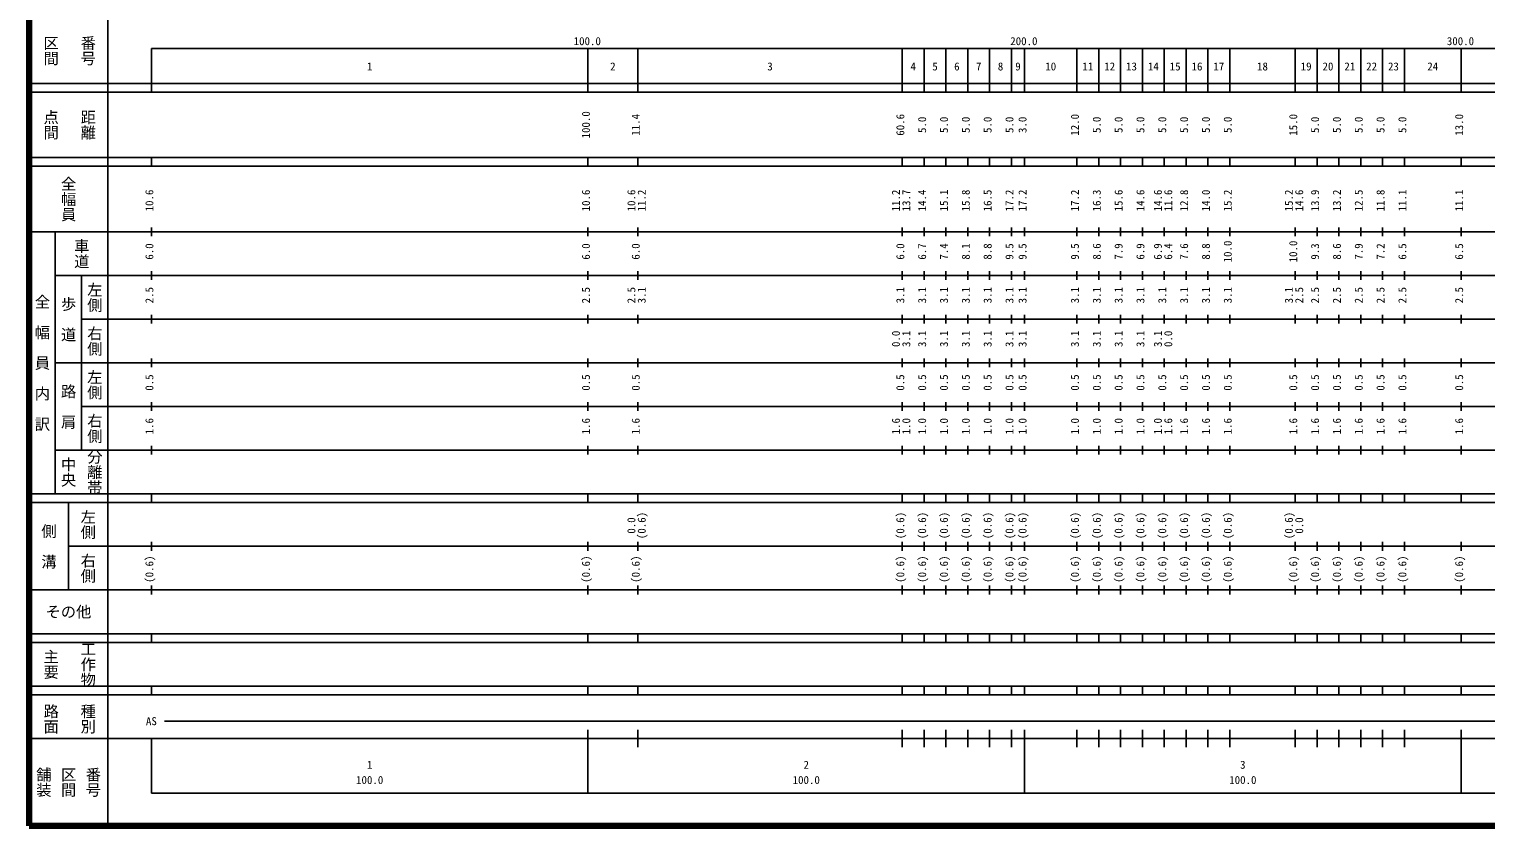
# Model space of a CAD drawing. Units: millimetres on the paper, enlarged 1000 times. Extents: x 40000 to 680000, y 20000 to 380000.
# Drawn here: x 40000 to 373665, y 20000 to 202409 of the extents above; entities that cross this region are included whole.
import ezdxf
from ezdxf.enums import TextEntityAlignment as Align

# ---------------------------------------------------------------- set-up
doc = ezdxf.new("R2010")
doc.units = ezdxf.units.MM
doc.header["$LTSCALE"] = 1000
doc.layers.add('M-TTL', color=2, linetype='Continuous', lineweight=140)
doc.layers.add('M-TTL-BAND', color=7, linetype='Continuous', lineweight=25)
doc.styles.add('@ＭＳ ゴシック', font='')
doc.styles.add('ＭＳ ゴシック', font='')
doc.styles.get('@ＭＳ ゴシック').set_extended_font_data('@MS Gothic')
doc.styles.get('ＭＳ ゴシック').set_extended_font_data('MS Gothic')

msp = doc.modelspace()

# ---------------------------------------------------------------- linework, layer by layer
at = {"layer": 'M-TTL'}
for p, q in [((40000, 380000), (40000, 20000)), ((40000, 20000), (680000, 20000))]:
    msp.add_line(p, q, dxfattribs=at)
at = {"layer": 'M-TTL-BAND'}
for p, q in [((58000, 370000), (58000, 20000)), ((68000, 198000), (579000, 198000)), ((68000, 198000), (68000, 188000)), ((168000, 188000), (168000, 198000)), ((179400, 188000), (179400, 198000)), ((240000, 188000), (240000, 198000)), ((245000, 188000), (245000, 198000)), ((250000, 188000), (250000, 198000)), ((255000, 188000), (255000, 198000)), ((260000, 188000), (260000, 198000)), ((265000, 188000), (265000, 198000)), ((268000, 188000), (268000, 198000)), ((280000, 188000), (280000, 198000)), ((285000, 188000), (285000, 198000)), ((290000, 188000), (290000, 198000)), ((295000, 188000), (295000, 198000)), ((300000, 188000), (300000, 198000)), ((305000, 188000), (305000, 198000)), ((310000, 188000), (310000, 198000)), ((315000, 188000), (315000, 198000)), ((330000, 188000), (330000, 198000)), ((335000, 188000), (335000, 198000)), ((340000, 188000), (340000, 198000)), ((345000, 188000), (345000, 198000)), ((350000, 188000), (350000, 198000)), ((355000, 188000), (355000, 198000)), ((368000, 188000), (368000, 198000)), ((40000, 190000), (579000, 190000)), ((40000, 188000), (579000, 188000)), ((40000, 173000), (579000, 173000)), ((40000, 171000), (579000, 171000)), ((68000, 171000), (68000, 173000)), ((168000, 171000), (168000, 173000)), ((179400, 171000), (179400, 173000)), ((240000, 171000), (240000, 173000)), ((245000, 171000), (245000, 173000)), ((250000, 171000), (250000, 173000)), ((255000, 171000), (255000, 173000)), ((260000, 171000), (260000, 173000)), ((265000, 171000), (265000, 173000)), ((268000, 171000), (268000, 173000)), ((280000, 171000), (280000, 173000)), ((285000, 171000), (285000, 173000)), ((290000, 171000), (290000, 173000)), ((295000, 171000), (295000, 173000)), ((300000, 171000), (300000, 173000)), ((305000, 171000), (305000, 173000)), ((310000, 171000), (310000, 173000)), ((315000, 171000), (315000, 173000)), ((330000, 171000), (330000, 173000)), ((335000, 171000), (335000, 173000)), ((340000, 171000), (340000, 173000)), ((345000, 171000), (345000, 173000)), ((350000, 171000), (350000, 173000)), ((355000, 171000), (355000, 173000)), ((368000, 171000), (368000, 173000)), ((68000, 155000), (68000, 157000)), ((168000, 155000), (168000, 157000)), ((179400, 155000), (179400, 157000)), ((240000, 155000), (240000, 157000)), ((245000, 155000), (245000, 157000)), ((250000, 155000), (250000, 157000)), ((255000, 155000), (255000, 157000)), ((260000, 155000), (260000, 157000)), ((265000, 155000), (265000, 157000)), ((268000, 155000), (268000, 157000)), ((280000, 155000), (280000, 157000)), ((285000, 155000), (285000, 157000)), ((290000, 155000), (290000, 157000)), ((295000, 155000), (295000, 157000)), ((300000, 155000), (300000, 157000)), ((305000, 155000), (305000, 157000)), ((310000, 155000), (310000, 157000)), ((315000, 155000), (315000, 157000)), ((330000, 155000), (330000, 157000)), ((335000, 155000), (335000, 157000)), ((340000, 155000), (340000, 157000)), ((345000, 155000), (345000, 157000)), ((350000, 155000), (350000, 157000)), ((355000, 155000), (355000, 157000)), ((368000, 155000), (368000, 157000)), ((40000, 156000), (579000, 156000)), ((46000, 96000), (46000, 156000)), ((68000, 145000), (68000, 147000)), ((168000, 145000), (168000, 147000)), ((179400, 145000), (179400, 147000)), ((240000, 145000), (240000, 147000)), ((245000, 145000), (245000, 147000)), ((250000, 145000), (250000, 147000)), ((255000, 145000), (255000, 147000)), ((260000, 145000), (260000, 147000)), ((265000, 145000), (265000, 147000)), ((268000, 145000), (268000, 147000)), ((280000, 145000), (280000, 147000)), ((285000, 145000), (285000, 147000)), ((290000, 145000), (290000, 147000)), ((295000, 145000), (295000, 147000)), ((300000, 145000), (300000, 147000)), ((305000, 145000), (305000, 147000)), ((310000, 145000), (310000, 147000)), ((315000, 145000), (315000, 147000)), ((330000, 145000), (330000, 147000)), ((335000, 145000), (335000, 147000)), ((340000, 145000), (340000, 147000)), ((345000, 145000), (345000, 147000)), ((350000, 145000), (350000, 147000)), ((355000, 145000), (355000, 147000)), ((368000, 145000), (368000, 147000)), ((46000, 146000), (579000, 146000)), ((52000, 146000), (52000, 106000)), ((68000, 135000), (68000, 137000)), ((168000, 135000), (168000, 137000)), ((179400, 135000), (179400, 137000)), ((240000, 135000), (240000, 137000)), ((245000, 135000), (245000, 137000)), ((250000, 135000), (250000, 137000)), ((255000, 135000), (255000, 137000)), ((260000, 135000), (260000, 137000)), ((265000, 135000), (265000, 137000)), ((268000, 135000), (268000, 137000)), ((280000, 135000), (280000, 137000)), ((285000, 135000), (285000, 137000)), ((290000, 135000), (290000, 137000)), ((295000, 135000), (295000, 137000)), ((300000, 135000), (300000, 137000)), ((305000, 135000), (305000, 137000)), ((310000, 135000), (310000, 137000)), ((315000, 135000), (315000, 137000)), ((330000, 135000), (330000, 137000)), ((335000, 135000), (335000, 137000)), ((340000, 135000), (340000, 137000)), ((345000, 135000), (345000, 137000)), ((350000, 135000), (350000, 137000)), ((355000, 135000), (355000, 137000)), ((368000, 135000), (368000, 137000)), ((52000, 136000), (579000, 136000)), ((68000, 125000), (68000, 127000)), ((168000, 125000), (168000, 127000)), ((179400, 125000), (179400, 127000)), ((240000, 125000), (240000, 127000)), ((245000, 125000), (245000, 127000)), ((250000, 125000), (250000, 127000)), ((255000, 125000), (255000, 127000)), ((260000, 125000), (260000, 127000)), ((265000, 125000), (265000, 127000)), ((268000, 125000), (268000, 127000)), ((280000, 125000), (280000, 127000)), ((285000, 125000), (285000, 127000)), ((290000, 125000), (290000, 127000)), ((295000, 125000), (295000, 127000)), ((300000, 125000), (300000, 127000)), ((305000, 125000), (305000, 127000)), ((310000, 125000), (310000, 127000)), ((315000, 125000), (315000, 127000)), ((330000, 125000), (330000, 127000)), ((335000, 125000), (335000, 127000)), ((340000, 125000), (340000, 127000)), ((345000, 125000), (345000, 127000)), ((350000, 125000), (350000, 127000)), ((355000, 125000), (355000, 127000)), ((368000, 125000), (368000, 127000)), ((46000, 126000), (579000, 126000)), ((68000, 115000), (68000, 117000)), ((168000, 115000), (168000, 117000)), ((179400, 115000), (179400, 117000)), ((240000, 115000), (240000, 117000)), ((245000, 115000), (245000, 117000)), ((250000, 115000), (250000, 117000)), ((255000, 115000), (255000, 117000)), ((260000, 115000), (260000, 117000)), ((265000, 115000), (265000, 117000)), ((268000, 115000), (268000, 117000)), ((280000, 115000), (280000, 117000)), ((285000, 115000), (285000, 117000)), ((290000, 115000), (290000, 117000)), ((295000, 115000), (295000, 117000)), ((300000, 115000), (300000, 117000)), ((305000, 115000), (305000, 117000)), ((310000, 115000), (310000, 117000)), ((315000, 115000), (315000, 117000)), ((330000, 115000), (330000, 117000)), ((335000, 115000), (335000, 117000)), ((340000, 115000), (340000, 117000)), ((345000, 115000), (345000, 117000)), ((350000, 115000), (350000, 117000)), ((355000, 115000), (355000, 117000)), ((368000, 115000), (368000, 117000)), ((52000, 116000), (579000, 116000)), ((68000, 105000), (68000, 107000)), ((168000, 105000), (168000, 107000)), ((179400, 105000), (179400, 107000)), ((240000, 105000), (240000, 107000)), ((245000, 105000), (245000, 107000)), ((250000, 105000), (250000, 107000)), ((255000, 105000), (255000, 107000)), ((260000, 105000), (260000, 107000)), ((265000, 105000), (265000, 107000)), ((268000, 105000), (268000, 107000)), ((280000, 105000), (280000, 107000)), ((285000, 105000), (285000, 107000)), ((290000, 105000), (290000, 107000)), ((295000, 105000), (295000, 107000)), ((300000, 105000), (300000, 107000)), ((305000, 105000), (305000, 107000)), ((310000, 105000), (310000, 107000)), ((315000, 105000), (315000, 107000)), ((330000, 105000), (330000, 107000)), ((335000, 105000), (335000, 107000)), ((340000, 105000), (340000, 107000)), ((345000, 105000), (345000, 107000)), ((350000, 105000), (350000, 107000)), ((355000, 105000), (355000, 107000)), ((368000, 105000), (368000, 107000)), ((46000, 106000), (579000, 106000)), ((40000, 96000), (579000, 96000)), ((40000, 94000), (579000, 94000)), ((49000, 94000), (49000, 74000)), ((68000, 94000), (68000, 96000)), ((168000, 94000), (168000, 96000)), ((179400, 94000), (179400, 96000)), ((240000, 94000), (240000, 96000)), ((245000, 94000), (245000, 96000)), ((250000, 94000), (250000, 96000)), ((255000, 94000), (255000, 96000)), ((260000, 94000), (260000, 96000)), ((265000, 94000), (265000, 96000)), ((268000, 94000), (268000, 96000)), ((280000, 94000), (280000, 96000)), ((285000, 94000), (285000, 96000)), ((290000, 94000), (290000, 96000)), ((295000, 94000), (295000, 96000)), ((300000, 94000), (300000, 96000)), ((305000, 94000), (305000, 96000)), ((310000, 94000), (310000, 96000)), ((315000, 94000), (315000, 96000)), ((330000, 94000), (330000, 96000)), ((335000, 94000), (335000, 96000)), ((340000, 94000), (340000, 96000)), ((345000, 94000), (345000, 96000)), ((350000, 94000), (350000, 96000)), ((355000, 94000), (355000, 96000)), ((368000, 94000), (368000, 96000)), ((49000, 84000), (579000, 84000)), ((68000, 83000), (68000, 85000)), ((168000, 83000), (168000, 85000)), ((179400, 83000), (179400, 85000)), ((240000, 83000), (240000, 85000)), ((245000, 83000), (245000, 85000)), ((250000, 83000), (250000, 85000)), ((255000, 83000), (255000, 85000)), ((260000, 83000), (260000, 85000)), ((265000, 83000), (265000, 85000)), ((268000, 83000), (268000, 85000)), ((280000, 83000), (280000, 85000)), ((285000, 83000), (285000, 85000)), ((290000, 83000), (290000, 85000)), ((295000, 83000), (295000, 85000)), ((300000, 83000), (300000, 85000)), ((305000, 83000), (305000, 85000)), ((310000, 83000), (310000, 85000)), ((315000, 83000), (315000, 85000)), ((330000, 83000), (330000, 85000)), ((335000, 83000), (335000, 85000)), ((340000, 83000), (340000, 85000)), ((345000, 83000), (345000, 85000)), ((350000, 83000), (350000, 85000)), ((355000, 83000), (355000, 85000)), ((368000, 83000), (368000, 85000)), ((40000, 74000), (579000, 74000)), ((68000, 73000), (68000, 75000)), ((168000, 73000), (168000, 75000)), ((179400, 73000), (179400, 75000)), ((240000, 73000), (240000, 75000)), ((245000, 73000), (245000, 75000)), ((250000, 73000), (250000, 75000)), ((255000, 73000), (255000, 75000)), ((260000, 73000), (260000, 75000)), ((265000, 73000), (265000, 75000)), ((268000, 73000), (268000, 75000)), ((280000, 73000), (280000, 75000)), ((285000, 73000), (285000, 75000)), ((290000, 73000), (290000, 75000)), ((295000, 73000), (295000, 75000)), ((300000, 73000), (300000, 75000)), ((305000, 73000), (305000, 75000)), ((310000, 73000), (310000, 75000)), ((315000, 73000), (315000, 75000)), ((330000, 73000), (330000, 75000)), ((335000, 73000), (335000, 75000)), ((340000, 73000), (340000, 75000)), ((345000, 73000), (345000, 75000)), ((350000, 73000), (350000, 75000)), ((355000, 73000), (355000, 75000)), ((368000, 73000), (368000, 75000)), ((40000, 64000), (579000, 64000)), ((68000, 62000), (68000, 64000)), ((168000, 62000), (168000, 64000)), ((179400, 62000), (179400, 64000)), ((240000, 62000), (240000, 64000)), ((245000, 62000), (245000, 64000)), ((250000, 62000), (250000, 64000)), ((255000, 62000), (255000, 64000)), ((260000, 62000), (260000, 64000)), ((265000, 62000), (265000, 64000)), ((268000, 62000), (268000, 64000)), ((280000, 62000), (280000, 64000)), ((285000, 62000), (285000, 64000)), ((290000, 62000), (290000, 64000)), ((295000, 62000), (295000, 64000)), ((300000, 62000), (300000, 64000)), ((305000, 62000), (305000, 64000)), ((310000, 62000), (310000, 64000)), ((315000, 62000), (315000, 64000)), ((330000, 62000), (330000, 64000)), ((335000, 62000), (335000, 64000)), ((340000, 62000), (340000, 64000)), ((345000, 62000), (345000, 64000)), ((350000, 62000), (350000, 64000)), ((355000, 62000), (355000, 64000)), ((368000, 62000), (368000, 64000)), ((40000, 62000), (579000, 62000)), ((40000, 52000), (579000, 52000)), ((68000, 50000), (68000, 52000)), ((168000, 50000), (168000, 52000)), ((179400, 50000), (179400, 52000)), ((240000, 50000), (240000, 52000)), ((245000, 50000), (245000, 52000)), ((250000, 50000), (250000, 52000)), ((255000, 50000), (255000, 52000)), ((260000, 50000), (260000, 52000)), ((265000, 50000), (265000, 52000)), ((268000, 50000), (268000, 52000)), ((280000, 50000), (280000, 52000)), ((285000, 50000), (285000, 52000)), ((290000, 50000), (290000, 52000)), ((295000, 50000), (295000, 52000)), ((300000, 50000), (300000, 52000)), ((305000, 50000), (305000, 52000)), ((310000, 50000), (310000, 52000)), ((315000, 50000), (315000, 52000)), ((330000, 50000), (330000, 52000)), ((335000, 50000), (335000, 52000)), ((340000, 50000), (340000, 52000)), ((345000, 50000), (345000, 52000)), ((350000, 50000), (350000, 52000)), ((355000, 50000), (355000, 52000)), ((368000, 50000), (368000, 52000)), ((40000, 50000), (579000, 50000)), ((71000, 44000), (475000, 44000)), ((168000, 27500), (168000, 42000)), ((179400, 38000), (179400, 42000)), ((240000, 38000), (240000, 42000)), ((245000, 38000), (245000, 42000)), ((250000, 38000), (250000, 42000)), ((255000, 38000), (255000, 42000)), ((260000, 38000), (260000, 42000)), ((265000, 38000), (265000, 42000)), ((268000, 27500), (268000, 42000)), ((280000, 38000), (280000, 42000)), ((285000, 38000), (285000, 42000)), ((290000, 38000), (290000, 42000)), ((295000, 38000), (295000, 42000)), ((300000, 38000), (300000, 42000)), ((305000, 38000), (305000, 42000)), ((310000, 38000), (310000, 42000)), ((315000, 38000), (315000, 42000)), ((330000, 38000), (330000, 42000)), ((335000, 38000), (335000, 42000)), ((340000, 38000), (340000, 42000)), ((345000, 38000), (345000, 42000)), ((350000, 38000), (350000, 42000)), ((355000, 38000), (355000, 42000)), ((368000, 27500), (368000, 42000)), ((40000, 40000), (579000, 40000)), ((68000, 40000), (68000, 27500)), ((68000, 27500), (579000, 27500))]:
    msp.add_line(p, q, dxfattribs=at)

# ---------------------------------------------------------------- texts
at = {"layer": 'M-TTL-BAND', "style": '@ＭＳ ゴシック'}
for s, p in [('区間', (45000, 197500)), ('番号', (53500, 197500)), ('点間', (45000, 180500)), ('距離', (53500, 180500)), ('全幅員', (49000, 163500)), ('車道', (52000, 151000)), ('左側', (55000, 141000)), ('全\u3000幅\u3000員\u3000内\u3000訳', (43000, 126000)), ('歩\u3000道', (49000, 136000)), ('右側', (55000, 131000)), ('左側', (55000, 121000)), ('路\u3000肩', (49000, 116000)), ('右側', (55000, 111000)), ('中央', (49000, 101000)), ('分離帯', (55000, 101000)), ('左側', (53500, 89000)), ('側\u3000溝', (44500, 84000)), ('右側', (53500, 79000)), ('主要', (45000, 57000)), ('工作物', (53500, 57000)), ('路面', (45000, 44500)), ('種別', (53500, 44500)), ('舗装', (43333, 30000)), ('区間', (49000, 30000)), ('番号', (54667, 30000))]:
    msp.add_text(s, height=2566, rotation=270, dxfattribs=at).set_placement(p, align=Align.MIDDLE_CENTER)
at = {"layer": 'M-TTL-BAND', "style": 'ＭＳ ゴシック'}
for s, p in [('100.0', (167844, 198195)), ('200.0', (267844, 198195)), ('300.0', (367844, 198195)), ('1', (118000, 192405)), ('2', (173700, 192405)), ('3', (209700, 192405)), ('4', (242500, 192405)), ('5', (247500, 192405)), ('6', (252500, 192405)), ('7', (257500, 192405)), ('8', (262500, 192405)), ('9', (266500, 192405)), ('10', (274000, 192405)), ('11', (282500, 192405)), ('12', (287500, 192405)), ('13', (292500, 192405)), ('14', (297500, 192405)), ('15', (302500, 192405)), ('16', (307500, 192405)), ('17', (312500, 192405)), ('18', (322500, 192405)), ('19', (332500, 192405)), ('20', (337500, 192405)), ('21', (342500, 192405)), ('22', (347500, 192405)), ('23', (352500, 192405)), ('24', (361500, 192405)), ('AS', (68000, 42500)), ('1', (118000, 32523)), ('2', (218000, 32523)), ('3', (318000, 32523)), ('100.0', (118000, 29033)), ('100.0', (218000, 29033)), ('100.0', (318000, 29033))]:
    msp.add_text(s, height=1833, dxfattribs=at).set_placement(p, align=Align.BOTTOM_CENTER)
for s, p in [('100.0', (169000, 180500)), ('11.4', (180400, 180500)), ('60.6', (241000, 180500)), ('5.0', (246000, 180500)), ('5.0', (251000, 180500)), ('5.0', (256000, 180500)), ('5.0', (261000, 180500)), ('5.0', (266000, 180500)), ('3.0', (269000, 180500)), ('12.0', (281000, 180500)), ('5.0', (286000, 180500)), ('5.0', (291000, 180500)), ('5.0', (296000, 180500)), ('5.0', (301000, 180500)), ('5.0', (306000, 180500)), ('5.0', (311000, 180500)), ('5.0', (316000, 180500)), ('15.0', (331000, 180500)), ('5.0', (336000, 180500)), ('5.0', (341000, 180500)), ('5.0', (346000, 180500)), ('5.0', (351000, 180500)), ('5.0', (356000, 180500)), ('13.0', (369000, 180500)), ('10.6', (69000, 163174)), ('10.6', (169000, 163174)), ('10.6', (179400, 163174)), ('11.2', (181770, 163174)), ('11.2', (240000, 163174)), ('13.7', (242370, 163174)), ('14.4', (246000, 163174)), ('15.1', (251000, 163174)), ('15.8', (256000, 163174)), ('16.5', (261000, 163174)), ('17.2', (266000, 163174)), ('17.2', (269000, 163174)), ('17.2', (281000, 163174)), ('16.3', (286000, 163174)), ('15.6', (291000, 163174)), ('14.6', (296000, 163174)), ('14.6', (300000, 163174)), ('11.6', (302370, 163174)), ('12.8', (306000, 163174)), ('14.0', (311000, 163174)), ('15.2', (316000, 163174)), ('15.2', (330000, 163174)), ('14.6', (332370, 163174)), ('13.9', (336000, 163174)), ('13.2', (341000, 163174)), ('12.5', (346000, 163174)), ('11.8', (351000, 163174)), ('11.1', (356000, 163174)), ('11.1', (369000, 163174)), ('10.0', (316000, 151500)), ('10.0', (331000, 151500)), ('6.0', (69000, 151500)), ('6.0', (169000, 151500)), ('6.0', (180400, 151500)), ('6.0', (241000, 151500)), ('6.7', (246000, 151500)), ('7.4', (251000, 151500)), ('8.1', (256000, 151500)), ('8.8', (261000, 151500)), ('9.5', (266000, 151500)), ('9.5', (269000, 151500)), ('9.5', (281000, 151500)), ('8.6', (286000, 151500)), ('7.9', (291000, 151500)), ('6.9', (296000, 151500)), ('6.9', (300000, 151500)), ('6.4', (302370, 151500)), ('7.6', (306000, 151500)), ('8.8', (311000, 151500)), ('9.3', (336000, 151500)), ('8.6', (341000, 151500)), ('7.9', (346000, 151500)), ('7.2', (351000, 151500)), ('6.5', (356000, 151500)), ('6.5', (369000, 151500)), ('2.5', (69000, 141500)), ('2.5', (169000, 141500)), ('2.5', (179400, 141500)), ('3.1', (181770, 141500)), ('3.1', (241000, 141500)), ('3.1', (246000, 141500)), ('3.1', (251000, 141500)), ('3.1', (256000, 141500)), ('3.1', (261000, 141500)), ('3.1', (266000, 141500)), ('3.1', (269000, 141500)), ('3.1', (281000, 141500)), ('3.1', (286000, 141500)), ('3.1', (291000, 141500)), ('3.1', (296000, 141500)), ('3.1', (301000, 141500)), ('3.1', (306000, 141500)), ('3.1', (311000, 141500)), ('3.1', (316000, 141500)), ('3.1', (330000, 141500)), ('2.5', (332370, 141500)), ('2.5', (336000, 141500)), ('2.5', (341000, 141500)), ('2.5', (346000, 141500)), ('2.5', (351000, 141500)), ('2.5', (356000, 141500)), ('2.5', (369000, 141500)), ('0.0', (240000, 131500)), ('3.1', (242370, 131500)), ('3.1', (246000, 131500)), ('3.1', (251000, 131500)), ('3.1', (256000, 131500)), ('3.1', (261000, 131500)), ('3.1', (266000, 131500)), ('3.1', (269000, 131500)), ('3.1', (281000, 131500)), ('3.1', (286000, 131500)), ('3.1', (291000, 131500)), ('3.1', (296000, 131500)), ('3.1', (300000, 131500)), ('0.0', (302370, 131500)), ('0.5', (69000, 121500)), ('0.5', (169000, 121500)), ('0.5', (180400, 121500)), ('0.5', (241000, 121500)), ('0.5', (246000, 121500)), ('0.5', (251000, 121500)), ('0.5', (256000, 121500)), ('0.5', (261000, 121500)), ('0.5', (266000, 121500)), ('0.5', (269000, 121500)), ('0.5', (281000, 121500)), ('0.5', (286000, 121500)), ('0.5', (291000, 121500)), ('0.5', (296000, 121500)), ('0.5', (301000, 121500)), ('0.5', (306000, 121500)), ('0.5', (311000, 121500)), ('0.5', (316000, 121500)), ('0.5', (331000, 121500)), ('0.5', (336000, 121500)), ('0.5', (341000, 121500)), ('0.5', (346000, 121500)), ('0.5', (351000, 121500)), ('0.5', (356000, 121500)), ('0.5', (369000, 121500)), ('1.6', (69000, 111500)), ('1.6', (169000, 111500)), ('1.6', (180400, 111500)), ('1.6', (240000, 111500)), ('1.0', (242370, 111500)), ('1.0', (246000, 111500)), ('1.0', (251000, 111500)), ('1.0', (256000, 111500)), ('1.0', (261000, 111500)), ('1.0', (266000, 111500)), ('1.0', (269000, 111500)), ('1.0', (281000, 111500)), ('1.0', (286000, 111500)), ('1.0', (291000, 111500)), ('1.0', (296000, 111500)), ('1.0', (300000, 111500)), ('1.6', (302370, 111500)), ('1.6', (306000, 111500)), ('1.6', (311000, 111500)), ('1.6', (316000, 111500)), ('1.6', (331000, 111500)), ('1.6', (336000, 111500)), ('1.6', (341000, 111500)), ('1.6', (346000, 111500)), ('1.6', (351000, 111500)), ('1.6', (356000, 111500)), ('1.6', (369000, 111500)), ('0.0', (179400, 88764)), ('(0.6)', (181770, 88764)), ('(0.6)', (241000, 88764)), ('(0.6)', (246000, 88764)), ('(0.6)', (251000, 88764)), ('(0.6)', (256000, 88764)), ('(0.6)', (261000, 88764)), ('(0.6)', (266000, 88764)), ('(0.6)', (269000, 88764)), ('(0.6)', (281000, 88764)), ('(0.6)', (286000, 88764)), ('(0.6)', (291000, 88764)), ('(0.6)', (296000, 88764)), ('(0.6)', (301000, 88764)), ('(0.6)', (306000, 88764)), ('(0.6)', (311000, 88764)), ('(0.6)', (316000, 88764)), ('(0.6)', (330000, 88764)), ('0.0', (332370, 88764)), ('(0.6)', (69000, 78764)), ('(0.6)', (169000, 78764)), ('(0.6)', (180400, 78764)), ('(0.6)', (241000, 78764)), ('(0.6)', (246000, 78764)), ('(0.6)', (251000, 78764)), ('(0.6)', (256000, 78764)), ('(0.6)', (261000, 78764)), ('(0.6)', (266000, 78764)), ('(0.6)', (269000, 78764)), ('(0.6)', (281000, 78764)), ('(0.6)', (286000, 78764)), ('(0.6)', (291000, 78764)), ('(0.6)', (296000, 78764)), ('(0.6)', (301000, 78764)), ('(0.6)', (306000, 78764)), ('(0.6)', (311000, 78764)), ('(0.6)', (316000, 78764)), ('(0.6)', (331000, 78764)), ('(0.6)', (336000, 78764)), ('(0.6)', (341000, 78764)), ('(0.6)', (346000, 78764)), ('(0.6)', (351000, 78764)), ('(0.6)', (356000, 78764)), ('(0.6)', (369000, 78764))]:
    msp.add_text(s, height=1833, rotation=90, dxfattribs=at).set_placement(p, align=Align.BOTTOM_CENTER)
msp.add_text('その他', height=2566, dxfattribs=at).set_placement((49000, 69000), align=Align.MIDDLE_CENTER)

doc.saveas('drawing.dxf')
